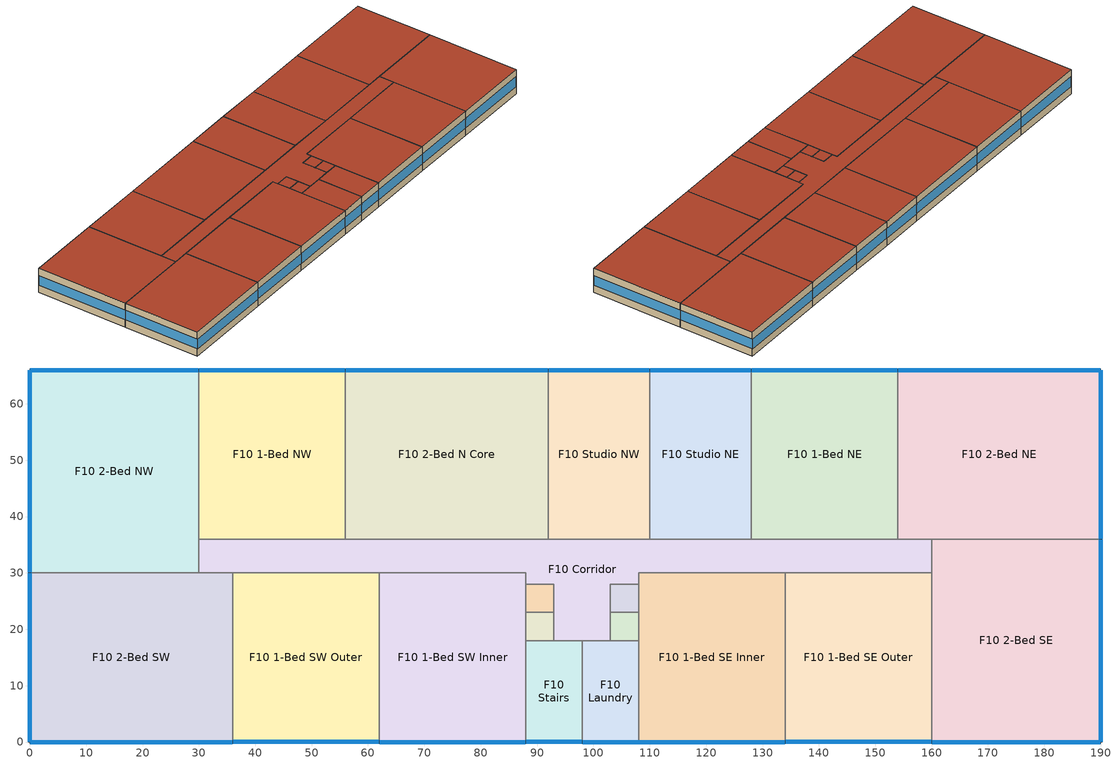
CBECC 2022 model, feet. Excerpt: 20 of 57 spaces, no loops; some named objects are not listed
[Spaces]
F10 1-Bed NE
 floor inside (TypicalFloorInterior): 154,66 154,36 128,36 128,66 z90
 wall outside (MetalFrameWallU069): 154,66 128,66 z90:100
 wall to F10 Studio NE (MetalFrameWallInterior): 128,66 128,36 z90:100
 wall to F10 2-Bed NE (MetalFrameWallInterior): 154,36 154,66 z90:100
 wall to F10 Corridor (MetalFrameWallInterior): 128,36 154,36 z90:100
 window (Res Fixed Window): 153.92,66 128.08,66 z93:97.03
 roof outside (FlatResWoodFramingAndOtherRoofU028Refl08): 154,36 154,66 128,66 128,36 z100
F10 Studio NE
 floor inside (TypicalFloorInterior): 128,66 128,36 110,36 110,66 z90
 wall outside (MetalFrameWallU069): 128,66 110,66 z90:100
 wall to F10 Corridor (MetalFrameWallInterior): 110,36 128,36 z90:100
 wall to F10 Studio NW (MetalFrameWallInterior): 110,66 110,36 z90:100
 window (Res Fixed Window): 127.92,66 110.08,66 z93:97.04
 roof outside (FlatResWoodFramingAndOtherRoofU028Refl08): 128,36 128,66 110,66 110,36 z100
F10 2-Bed NE
 floor inside (TypicalFloorInterior): 190,66 190,36 154,36 154,66 z90
 wall outside (MetalFrameWallU069): 190,36 190,66 154,66 z90:100
 wall to F10 2-Bed SE (MetalFrameWallInterior): 160,36 190,36 z90:100
 wall to F10 Corridor (MetalFrameWallInterior): 154,36 160,36 z90:100
 window (Res Fixed Window): 190,36.08 190,65.92 / 189.92,66 154.08,66 z93:97.02
 roof outside (FlatResWoodFramingAndOtherRoofU028Refl08): 190,36 190,66 154,66 154,36 z100
F10 Corridor
 floor inside (TypicalFloorInterior): 160,36 160,30 108,30 108,28 103,28 103,18 93,18 93,28 88,28 88,30 30,30 30,36 z90
 wall to F10 1-Bed NW (MetalFrameWallInterior): 56,36 30,36 z90:100
 wall to F10 1-Bed SE Inner (MetalFrameWallInterior): 108,28 108,30 134,30 z90:100
 wall to F10 1-Bed SE Outer (MetalFrameWallInterior): 134,30 160,30 z90:100
 wall to F10 1-Bed SW Inner (MetalFrameWallInterior): 62,30 88,30 88,28 z90:100
 wall to F10 1-Bed SW Outer (MetalFrameWallInterior): 36,30 62,30 z90:100
 wall to F10 2-Bed N Core (MetalFrameWallInterior): 92,36 56,36 z90:100
 wall to F10 2-Bed NW (MetalFrameWallInterior): 30,36 30,30 z90:100
 wall to F10 2-Bed SE (MetalFrameWallInterior): 160,30 160,36 z90:100
 wall to F10 2-Bed SW (MetalFrameWallInterior): 30,30 36,30 z90:100
 wall to F10 Elevator NE (MetalFrameWallInterior): 103,23 103,28 108,28 z90:100
 wall to F10 Elevator SW (MetalFrameWallInterior): 93,23 93,18 z90:100
 wall to F10 Studio NW (MetalFrameWallInterior): 110,36 92,36 z90:100
 wall to F10 Stairs (MetalFrameWallInterior): 93,18 98,18 z90:100
 wall to F10 Elevator NW (MetalFrameWallInterior): 88,28 93,28 93,23 z90:100
 wall to F10 Elevator SE (MetalFrameWallInterior): 103,18 103,23 z90:100
 wall to F10 Laundry (MetalFrameWallInterior): 98,18 103,18 z90:100
 roof outside (FlatNonresWoodFramingAndOtherRoofU034): 103,18 103,28 108,28 108,30 160,30 160,36 30,36 30,30 88,30 88,28 93,28 93,18 z100
F10 1-Bed NW
 floor inside (TypicalFloorInterior): 56,66 56,36 30,36 30,66 z90
 wall outside (MetalFrameWallU069): 56,66 30,66 z90:100
 wall to F10 2-Bed NW (MetalFrameWallInterior): 30,66 30,36 z90:100
 wall to F10 2-Bed N Core (MetalFrameWallInterior): 56,36 56,66 z90:100
 window (Res Fixed Window): 55.92,66 30.08,66 z93:97.03
 roof outside (FlatResWoodFramingAndOtherRoofU028Refl08): 56,36 56,66 30,66 30,36 z100
F10 2-Bed NW
 floor inside (TypicalFloorInterior): 30,66 30,30 0,30 0,66 z90
 wall outside (MetalFrameWallU069): 30,66 0,66 0,30 z90:100
 wall to F10 2-Bed SW (MetalFrameWallInterior): 0,30 30,30 z90:100
 window (Res Fixed Window): 0,65.92 0,30.08 / 29.92,66 0.08,66 z93:97.02
 roof outside (FlatResWoodFramingAndOtherRoofU028Refl08): 30,30 30,66 0,66 0,30 z100
F10 2-Bed N Core
 floor inside (TypicalFloorInterior): 92,66 92,36 56,36 56,66 z90
 wall outside (MetalFrameWallU069): 92,66 56,66 z90:100
 wall to F10 Studio NW (MetalFrameWallInterior): 92,36 92,66 z90:100
 window (Res Fixed Window): 91.92,66 56.08,66 z93:97.02
 roof outside (FlatResWoodFramingAndOtherRoofU028Refl08): 92,36 92,66 56,66 56,36 z100
F10 1-Bed SE Inner
 floor inside (TypicalFloorInterior): 134,30 134,0 108,0 108,30 z90
 wall outside (MetalFrameWallU069): 108,0 134,0 z90:100
 wall to F10 Elevator NE (MetalFrameWallInterior): 108,28 108,23 z90:100
 wall to F10 1-Bed SE Outer (MetalFrameWallInterior): 134,0 134,30 z90:100
 wall to F10 Elevator SE (MetalFrameWallInterior): 108,23 108,18 z90:100
 wall to F10 Laundry (MetalFrameWallInterior): 108,18 108,0 z90:100
 window (Res Fixed Window): 108.08,0 133.92,0 z93:97.03
 roof outside (FlatResWoodFramingAndOtherRoofU028Refl08): 134,0 134,30 108,30 108,0 z100
F10 Elevator NE
 floor inside (TypicalFloorInterior): 108,28 108,23 103,23 103,28 z90
 wall to F10 Elevator SE (MetalFrameWallInterior): 103,23 108,23 z90:100
 roof outside (FlatNonresWoodFramingAndOtherRoofU034): 108,23 108,28 103,28 103,23 z100
F10 1-Bed SE Outer
 floor inside (TypicalFloorInterior): 160,30 160,0 134,0 134,30 z90
 wall outside (MetalFrameWallU069): 134,0 160,0 z90:100
 wall to F10 2-Bed SE (MetalFrameWallInterior): 160,0 160,30 z90:100
 window (Res Fixed Window): 134.08,0 159.92,0 z93:97.03
 roof outside (FlatResWoodFramingAndOtherRoofU028Refl08): 160,0 160,30 134,30 134,0 z100
F10 Elevator SE
 floor inside (TypicalFloorInterior): 108,23 108,18 103,18 103,23 z90
 wall to F10 Laundry (MetalFrameWallInterior): 103,18 108,18 z90:100
 roof outside (FlatNonresWoodFramingAndOtherRoofU034): 108,18 108,23 103,23 103,18 z100
F10 Laundry
 floor inside (TypicalFloorInterior): 108,18 108,0 98,0 98,18 z90
 wall outside (MetalFrameWallU062): 98,0 108,0 z90:100
 wall to F10 Stairs (MetalFrameWallInterior): 98,18 98,0 z90:100
 window (Res Fixed Window): 98.08,0 107.92,0 z93:97.07
 roof outside (FlatNonresWoodFramingAndOtherRoofU034): 108,0 108,18 98,18 98,0 z100
F10 2-Bed SE
 floor inside (TypicalFloorInterior): 190,36 190,0 160,0 160,36 z90
 wall outside (MetalFrameWallU069): 160,0 190,0 190,36 z90:100
 window (Res Fixed Window): 160.08,0 189.92,0 / 190,0.08 190,35.92 z93:97.02
 roof outside (FlatResWoodFramingAndOtherRoofU028Refl08): 190,0 190,36 160,36 160,0 z100
F10 1-Bed SW Inner
 floor inside (TypicalFloorInterior): 88,30 88,0 62,0 62,30 z90
 wall outside (MetalFrameWallU069): 62,0 88,0 z90:100
 wall to F10 1-Bed SW Outer (MetalFrameWallInterior): 62,30 62,0 z90:100
 wall to F10 Stairs (MetalFrameWallInterior): 88,0 88,18 z90:100
 wall to F10 Elevator SW (MetalFrameWallInterior): 88,18 88,23 z90:100
 wall to F10 Elevator NW (MetalFrameWallInterior): 88,23 88,28 z90:100
 window (Res Fixed Window): 62.08,0 87.92,0 z93:97.03
 roof outside (FlatResWoodFramingAndOtherRoofU028Refl08): 88,0 88,30 62,30 62,0 z100
F10 1-Bed SW Outer
 floor inside (TypicalFloorInterior): 62,30 62,0 36,0 36,30 z90
 wall outside (MetalFrameWallU069): 36,0 62,0 z90:100
 wall to F10 2-Bed SW (MetalFrameWallInterior): 36,30 36,0 z90:100
 window (Res Fixed Window): 36.08,0 61.92,0 z93:97.03
 roof outside (FlatResWoodFramingAndOtherRoofU028Refl08): 62,0 62,30 36,30 36,0 z100
F10 Stairs
 floor inside (TypicalFloorInterior): 98,18 98,0 88,0 88,18 z90
 wall outside (MetalFrameWallU062): 88,0 98,0 z90:100
 wall to F10 Elevator SW (MetalFrameWallInterior): 93,18 88,18 z90:100
 window (Res Fixed Window): 88.08,0 97.92,0 z93:97.07
 roof outside (FlatNonresWoodFramingAndOtherRoofU034): 98,0 98,18 88,18 88,0 z100
F10 Elevator SW
 floor inside (TypicalFloorInterior): 93,23 93,18 88,18 88,23 z90
 wall to F10 Elevator NW (MetalFrameWallInterior): 93,23 88,23 z90:100
 roof outside (FlatNonresWoodFramingAndOtherRoofU034): 93,18 93,23 88,23 88,18 z100
F10 Elevator NW
 floor inside (TypicalFloorInterior): 93,28 93,23 88,23 88,28 z90
 roof outside (FlatNonresWoodFramingAndOtherRoofU034): 93,23 93,28 88,28 88,23 z100
F10 2-Bed SW
 floor inside (TypicalFloorInterior): 36,30 36,0 0,0 0,30 z90
 wall outside (MetalFrameWallU069): 0,30 0,0 36,0 z90:100
 window (Res Fixed Window): 0,29.92 0,0.08 / 0.08,0 35.92,0 z93:97.02
 roof outside (FlatResWoodFramingAndOtherRoofU028Refl08): 36,0 36,30 0,30 0,0 z100
F10 Studio NW
 floor inside (TypicalFloorInterior): 110,66 110,36 92,36 92,66 z90
 wall outside (MetalFrameWallU069): 110,66 92,66 z90:100
 window (Res Fixed Window): 109.92,66 92.08,66 z93:97.04
 roof outside (FlatResWoodFramingAndOtherRoofU028Refl08): 110,36 110,66 92,66 92,36 z100
[Proj]
0110012-HighRiseRes10Story-CECStd19: CliZn=ClimateZone12; WeatherStation=SACRAMENTO-EXECUTIVE_724830; HVACAutoSizing=0; IsStdModel=1; TakeCentralElecDHWSolPVCred=1
[Bldg]
Building 1: BldgAz=0; TotStoryCnt=12; AboveGrdStoryCnt=10
[Mat]
Name | CodeCat | CodeItem
Gypsum Board - 1/2 in. | Bldg Board and Siding | Gypsum Board - 1/2 in.
Gypsum Board - 5/8 in. | Bldg Board and Siding | Gypsum Board - 5/8 in.
Stucco - 7/8 in. | Plastering Materials | Stucco - 7/8 in.
Carpet - 3/4 in. | Finish Materials | Carpet - 3/4 in.
Metal Deck - 1/16 in. | Bldg Board and Siding | Metal Deck - 1/16 in.
Air - Metal Wall Framing - 16 or 24 in. OC | Air | Air - Metal Wall Framing - 16 or 24 in. OC
Concrete - 140 lb/ft3 - 4 in. | Concrete | Concrete - 140 lb/ft3 - 4 in.
Compliance Insulation R0.10 | Insulation Board | Compliance Insulation R0.10
Compliance Insulation R0.20 | Insulation Board | Compliance Insulation R0.20
Compliance Insulation R2.00 | Insulation Board | Compliance Insulation R2.00
Compliance Insulation R10.06 | Insulation Board | Compliance Insulation R10.06
Compliance Insulation R13.99 | Insulation Board | Compliance Insulation R13.99
Compliance Insulation R28.63 | Insulation Board | Compliance Insulation R28.63
Compliance Insulation R34.93 | Insulation Board | Compliance Insulation R34.93
Metal Standing Seam - 1/16 in. | Roofing | Metal Standing Seam - 1/16 in.
[ConsAssm]
Name | CompatibleSurfType | SpecMthd | ExtRoughness | MatRef[1] | MatRef[2] | MatRef[3] | MatRef[4] | MatRef[5] | MatRef[6] | MatRef[7] | CRRCInitialEmit | CRRCAgedEmit | CRRCProdID | CRRCInitialRefl | CRRCAgedRefl
TypicalFloorInterior | InteriorFloor | Layers | MediumRough | Metal Deck - 1/16 in. | Concrete - 140 lb/ft3 - 4 in. | Carpet - 3/4 in.
MetalFrameWallInterior |  | Layers | MediumSmooth | Gypsum Board - 5/8 in. | Air - Metal Wall Framing - 16 or 24 in. OC | Gypsum Board - 5/8 in.
MetalFrameWallU062 | ExteriorWall | Layers | Smooth | Stucco - 7/8 in. | Compliance Insulation R13.99 | Air - Metal Wall Framing - 16 or 24 in. OC | Gypsum Board - 1/2 in.
MetalFrameWallU069 |  | Layers | Smooth | Stucco - 7/8 in. | Compliance Insulation R10.06 | Compliance Insulation R2.00 | Compliance Insulation R0.20 | Compliance Insulation R0.10 | Air - Metal Wall Framing - 16 or 24 in. OC | Gypsum Board - 1/2 in.
FlatResWoodFramingAndOtherRoofU028Refl08 | Roof |  |  | Metal Standing Seam - 1/16 in. | Compliance Insulation R34.93 |  |  |  |  |  | 0.85 | 0.85 | XXXX
FlatNonresWoodFramingAndOtherRoofU034 | Roof |  |  | Metal Standing Seam - 1/16 in. | Compliance Insulation R28.63 |  |  |  |  |  | 0.85 | 0.85 | XXXX | 0.63 | 0.63
[FenCons]
Res Fixed Window: FenProdType=FixedWindow; SHGC=0.25; UFactor=0.36; VT=0.42
[Story]
Building Story Residential Floor 10
[Spc] Story=Building Story Residential Floor 10
F10 1-Bed NE: ThrmlZnRef=Thermal Zone: F10 1-Bed N; Vol=7800; SpcFuncDefaultsRef=Residential; DwellingUnitTypeCnt[2]=1; ResSpcDHWFeaturesRef[2]=F10 1-Bed NE rsd1
F10 1-Bed NW: ThrmlZnRef=Thermal Zone: F10 1-Bed N; Vol=7800; SpcFuncDefaultsRef=Residential; DwellingUnitTypeCnt[2]=1; ResSpcDHWFeaturesRef[2]=F10 1-Bed NW rsd1
F10 1-Bed SE Inner: ThrmlZnRef=Thermal Zone: F10 1-Bed SE; Vol=7800; SpcFuncDefaultsRef=Residential; DwellingUnitTypeCnt[2]=1; ResSpcDHWFeaturesRef[2]=F10 1-Bed SE Inner rsd1
F10 1-Bed SE Outer: ThrmlZnRef=Thermal Zone: F10 1-Bed SE; Vol=7800; SpcFuncDefaultsRef=Residential; DwellingUnitTypeCnt[2]=1; ResSpcDHWFeaturesRef[2]=F10 1-Bed SE Outer rsd1
F10 1-Bed SW Inner: ThrmlZnRef=Thermal Zone: F10 1-Bed SW; Vol=7800; SpcFuncDefaultsRef=Residential; DwellingUnitTypeCnt[2]=1; ResSpcDHWFeaturesRef[2]=F10 1-Bed SW Inner rsd1
F10 1-Bed SW Outer: ThrmlZnRef=Thermal Zone: F10 1-Bed SW; Vol=7800; SpcFuncDefaultsRef=Residential; DwellingUnitTypeCnt[2]=1; ResSpcDHWFeaturesRef[2]=F10 1-Bed SW Outer rsd1
F10 2-Bed N Core: ThrmlZnRef=Thermal Zone: F10 2-Bed N Core; Vol=10800; SpcFuncDefaultsRef=Residential; DwellingUnitTypeCnt[3]=1; ResSpcDHWFeaturesRef[3]=F10 2-Bed N Core rsd2
F10 2-Bed NE: ThrmlZnRef=Thermal Zone: F10 2-Bed NE; Vol=10800; SpcFuncDefaultsRef=Residential; DwellingUnitTypeCnt[3]=1; ResSpcDHWFeaturesRef[3]=F10 2-Bed NE rsd2
F10 2-Bed NW: ThrmlZnRef=Thermal Zone: F10 2-Bed NW; Vol=10800; SpcFuncDefaultsRef=Residential; DwellingUnitTypeCnt[3]=1; ResSpcDHWFeaturesRef[3]=F10 2-Bed NW rsd2
F10 2-Bed SE: ThrmlZnRef=Thermal Zone: F10 2-Bed SE; Vol=10800; SpcFuncDefaultsRef=Residential; DwellingUnitTypeCnt[3]=1; ResSpcDHWFeaturesRef[3]=F10 2-Bed SE rsd2
F10 2-Bed SW: ThrmlZnRef=Thermal Zone: F10 2-Bed SW; Vol=10800; SpcFuncDefaultsRef=Residential; DwellingUnitTypeCnt[3]=1; ResSpcDHWFeaturesRef[3]=F10 2-Bed SW rsd2
F10 Corridor: ThrmlZnRef=Thermal Zone: F10 Corridor; Vol=9200; SpcFunc=Corridor Area; IsResCommon=1; OccSensorCtrl=1
F10 Elevator NE; F10 Elevator NW; F10 Elevator SE; F10 Elevator SW: ThrmlZnRef=Thermal Zone: F10 Corridor; Vol=250; SpcFuncDefaultsRef=Elevator; IsResCommon=1; CondgType=IndirectlyConditioned
F10 Laundry: ThrmlZnRef=Thermal Zone: F10 Laundry; Vol=1800; SpcFunc=Laundry Area; IsResCommon=1; SHWFluidSegRef=NonResPropGasSHWPriSupSeg
F10 Stairs: ThrmlZnRef=Thermal Zone: F10 Corridor; Vol=1800; SpcFunc=Stairwell; IsResCommon=1; OccSensorCtrl=1; CondgType=IndirectlyConditioned
F10 Studio NE: ThrmlZnRef=Thermal Zone: F10 Studio N; Vol=5400; SpcFuncDefaultsRef=Residential; DwellingUnitTypeCnt[1]=1; ResSpcDHWFeaturesRef[1]=F10 Studio NE rsd0
F10 Studio NW: ThrmlZnRef=Thermal Zone: F10 Studio N; Vol=5400; SpcFuncDefaultsRef=Residential; DwellingUnitTypeCnt[1]=1; ResSpcDHWFeaturesRef[1]=F10 Studio NW rsd0
[ThrmlZn]
Name | HVACZnCnt | PriAirCondgSysRef[1] | PriAirCondgSysPriority[1] | VentSysRef | VentSysPriority
Thermal Zone: F10 1-Bed N | 2 | ZnSys F10 1-Bed N | 2 | VentSys F10 1-Bed N | 1
Thermal Zone: F10 1-Bed SE | 2 | ZnSys F10 1-Bed SE | 2 | VentSys F10 1-Bed SE | 1
Thermal Zone: F10 1-Bed SW | 2 | ZnSys F10 1-Bed SW | 2 | VentSys F10 1-Bed SW | 1
Thermal Zone: F10 2-Bed N Core |  | ZnSys F10 2-Bed N Core | 2 | VentSys F10 2-Bed N Core | 1
Thermal Zone: F10 2-Bed NE |  | ZnSys F10 2-Bed NE | 2 | VentSys F10 2-Bed NE | 1
Thermal Zone: F10 2-Bed NW |  | ZnSys F10 2-Bed NW | 2 | VentSys F10 2-Bed NW | 1
Thermal Zone: F10 2-Bed SE |  | ZnSys F10 2-Bed SE | 2 | VentSys F10 2-Bed SE | 1
Thermal Zone: F10 2-Bed SW |  | ZnSys F10 2-Bed SW | 2 | VentSys F10 2-Bed SW | 1
Thermal Zone: F10 Corridor; Thermal Zone: F10 Laundry |  | PropAirSys6-3
Thermal Zone: F10 Studio N | 2 | ZnSys F10 Studio N | 2 | VentSys F10 Studio N | 1
[SpcFuncDefaults]
Name | SpcFunc | VentSpcFunc | SHWFluidSegRef | ResDHWSysRef
Elevator | Electrical, Mechanical, Telephone Rooms | General - Unoccupied | NonResPropElecSHWPriSupSeg
Residential | High-Rise Residential Living Spaces |  |  | PropResDHWSystem
